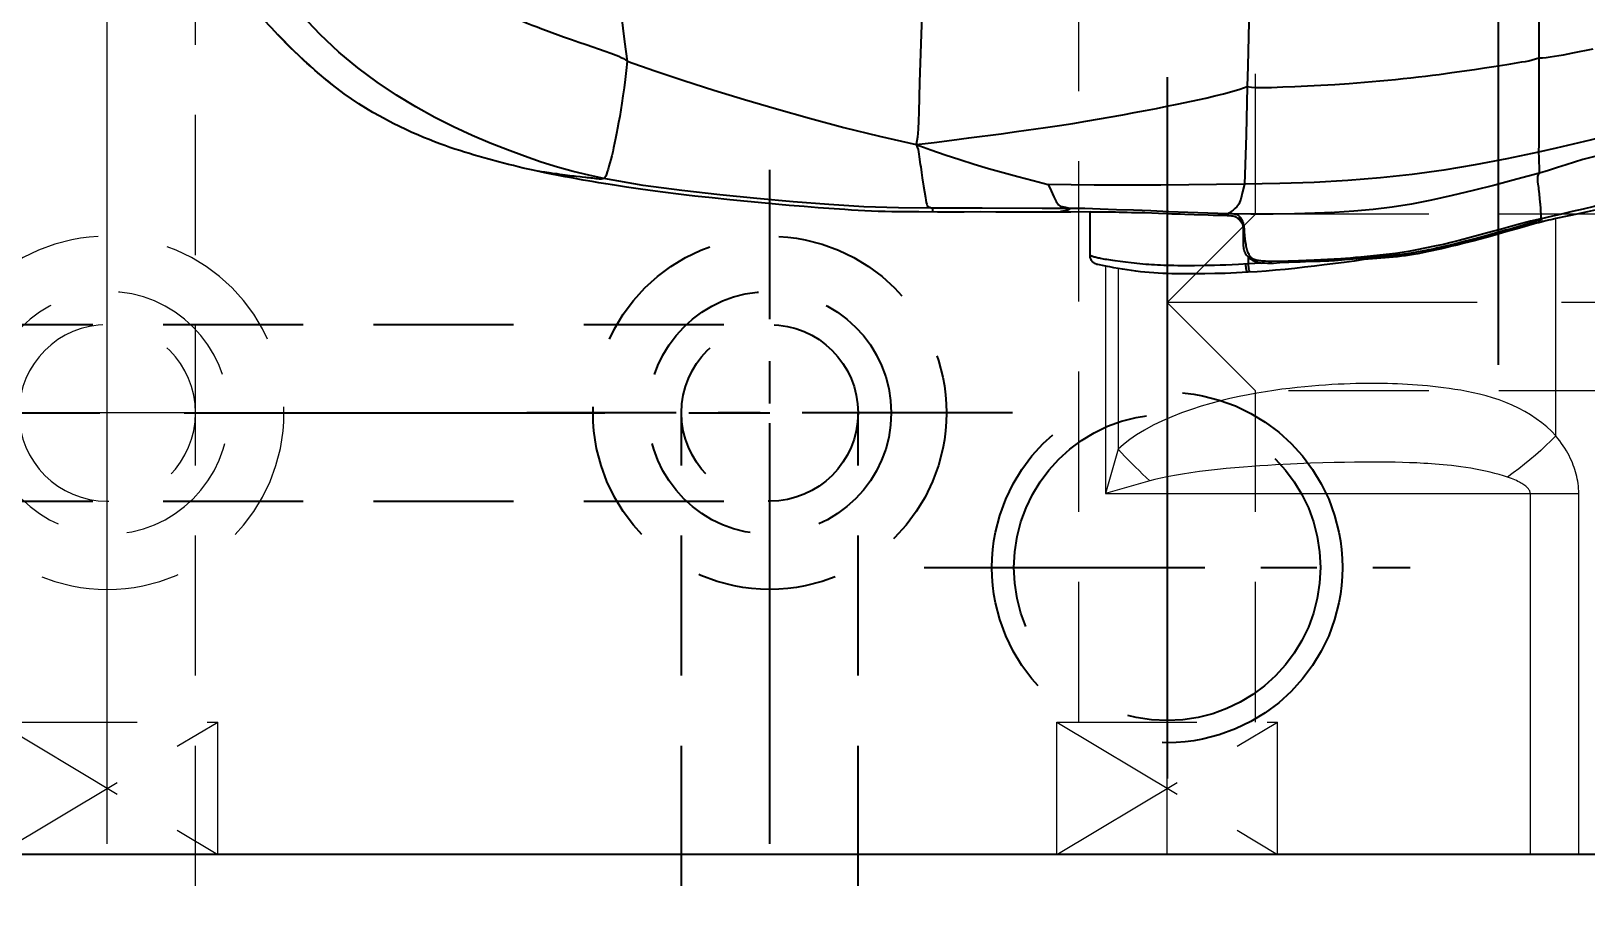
# Model space of a CAD drawing. Header units: inches. Extents: x 133169 to 134399, y -43543 to -42673.
# Drawn here: x 134123.1 to 134193.5, y -43062.8 to -43023 of the extents above; entities that cross this region are included whole.
import ezdxf

# ---------------------------------------------------------------- set-up
doc = ezdxf.new("R2010")
doc.units = ezdxf.units.IN
doc.header["$LTSCALE"] = 2
doc.header["$MEASUREMENT"] = 0
doc.header["$PDMODE"] = 3
doc.header["$PDSIZE"] = 0.3125
for name, pattern in [('ACAD_ISO08W100', [36, 24, -3, 6, -3]), ('CENTER', [50.8, 31.75, -6.35, 6.35, -6.35]), ('DASHED', [0.75, 0.5, -0.25]), ('HIDDEN', [9.525, 6.35, -3.175])]:
    doc.linetypes.add(name, pattern=pattern)
doc.layers.get('0').update_dxf_attribs({"linetype": 'CONTINUOUS'})
doc.layers.get('Defpoints').update_dxf_attribs({"linetype": 'CONTINUOUS'})
for name, color, linetype in [('CAV-COR', 1, 'CONTINUOUS'), ('CL', 1, 'ACAD_ISO08W100'), ('DEFAULT_1', 7, 'CENTER'), ('wr2', 41, 'DASHED')]:
    doc.layers.add(name, color=color, linetype=linetype)
for name, color, linetype, lineweight in [('dim', 3, 'CONTINUOUS', 15), ('WR', 122, 'HIDDEN', 18), ('枕位', 75, 'CONTINUOUS', 15)]:
    doc.layers.add(name, color=color, linetype=linetype, lineweight=lineweight)
doc.styles.get("Standard").update_dxf_attribs({"font": 'txt.shx', "width": 0.67})
doc.dimstyles.new('2.00', dxfattribs={"dimtxt": 4.5, "dimasz": 3.5, "dimexe": 0.666, "dimexo": 0.626, "dimgap": 1, "dimtad": 0, "dimzin": 0, "dimdsep": 46, "dimtxsty": 'Standard', "dimcen": 0.09, "dimclrd": 3, "dimclre": 3, "dimclrt": 7, "dimazin": 0, "dimtfac": 1, "dimtofl": 0, "dimtmove": 0, "dimatfit": 0, "dimfxl": 0, "dimtolj": 1, "dimtzin": 0, "dimarcsym": 0})

# ---------------------------------------------------------------- blocks, each defined once
blk = doc.blocks.new('*D33492')
at = {"layer": 'Defpoints', "color": 0}
for p in [(134099.511, -43042.306), (134249.511, -43046.306), (134099.511, -43139.327)]:
    blk.add_point(p, dxfattribs=at)
at = {"layer": 'dim', "color": 3, "linetype": 'ByBlock', "lineweight": -2}
for p, q in [((134099.511, -43042.932), (134099.511, -43139.993)), ((134249.511, -43046.932), (134249.511, -43139.993)), ((134103.011, -43139.327), (134167.23, -43139.327)), ((134246.011, -43139.327), (134181.793, -43139.327))]:
    blk.add_line(p, q, dxfattribs=at)
at = {"layer": 'dim', "color": 3, "linetype": 'ByBlock'}
for points in [[(134103.011, -43138.743), (134103.011, -43139.91), (134099.511, -43139.327)], [(134246.011, -43139.91), (134246.011, -43138.743), (134249.511, -43139.327)]]:
    blk.add_solid(points, dxfattribs=at)
at = {"layer": 'dim', "color": 7, "linetype": 'ByBlock', "insert": (134174.511, -43139.327), "char_height": 4.5, "attachment_point": 5}
blk.add_mtext('\\A1;150.00', dxfattribs=at)
blk = doc.blocks.new('20160224.151412')
at = {"layer": 'WR', "linetype": 'CENTER', "ltscale": 10}
for p, q in [((0, -11), (0, 11)), ((-11, 0), (11, 0))]:
    blk.add_line(p, q, dxfattribs=at)
at = {"layer": 'WR', "linetype": 'HIDDEN', "ltscale": 0.5}
for radius in [8, 5.5, 4]:
    blk.add_circle((0, 0), radius, dxfattribs=at)
blk = doc.blocks.new('20160906.181043')
at = {"layer": 'WR', "linetype": 'HIDDEN', "ltscale": 0.5}
for p, q in [((0, -59), (0, 0)), ((-48, -118), (-48, -8)), ((-8, -82), (-8, -8)), ((65, -59), (0, -59)), ((0, -82), (0, -67)), ((65, -67), (0, -67)), ((-57, -82), (-47, -82)), ((-57, -82), (-47, -88)), ((-57, -88), (-47, -82)), ((-47, -88), (-47, -82)), ((-9, -82), (1, -82)), ((-9, -82), (1, -88)), ((-9, -88), (1, -82)), ((-9, -88), (-9, -82)), ((1, -88), (1, -82)), ((-57, -88), (-47, -88)), ((-9, -88), (1, -88))]:
    blk.add_line(p, q, dxfattribs=at)
at = {"layer": 'WR', "linetype": 'CENTER', "ltscale": 0.3}
for p, q in [((-52, -118), (-52, -4)), ((71, -63), (-4, -63))]:
    blk.add_line(p, q, dxfattribs=at)
at = {"layer": 'WR', "linetype": 'CENTER', "ltscale": 0.5}
blk.add_line((-4, -88), (-4, -4), dxfattribs=at)
at = {"layer": 'WR', "linetype": 'ByBlock'}
for p, q in [((-4, -63), (0, -59)), ((0, -67), (-4, -63))]:
    blk.add_line(p, q, dxfattribs=at)
at = {"layer": 'WR', "xscale": -1}
blk.add_blockref('20160224.151412', (-52, -68), dxfattribs=at)
blk = doc.blocks.new('20160906.172418')
at = {"layer": 'wr2', "linetype": 'CENTER', "ltscale": 0.15}
for p, q in [((0, -11), (0, 11)), ((11, 0), (-11, 0))]:
    blk.add_line(p, q, dxfattribs=at)
at = {"layer": 'wr2', "linetype": 'HIDDEN', "ltscale": 0.5}
for radius in [8, 5.5, 4]:
    blk.add_circle((0, 0), radius, dxfattribs=at)
blk = doc.blocks.new('20160906.181124')
at = {"layer": 'wr2', "linetype": 'HIDDEN', "ltscale": 0.5}
for p, q in [((40, -96), (77, -96)), ((73, -150), (73, -100)), ((81, -150), (81, -100)), ((40, -104), (77, -104))]:
    blk.add_line(p, q, dxfattribs=at)
at = {"layer": 'wr2', "linetype": 'CENTER', "ltscale": 0.3}
for p in [(20, -100), (77, -150)]:
    blk.add_line(p, (77, -100), dxfattribs=at)
at = {"layer": 'wr2', "linetype": 'ByBlock'}
blk.add_blockref('20160906.172418', (77, -100), dxfattribs=at)
blk = doc.blocks.new('*D34825')
at = {"layer": 'Defpoints', "color": 0}
for p in [(134099.511, -43047.306), (134126.511, -43072.011), (134126.511, -43072.011)]:
    blk.add_point(p, dxfattribs=at)
at = {"layer": 'dim', "color": 3, "linetype": 'ByBlock', "lineweight": -2}
for p, q in [((134099.511, -43047.932), (134099.511, -43072.677)), ((134126.511, -43071.385), (134126.511, -43071.345)), ((134103.011, -43072.011), (134106.484, -43072.011)), ((134123.011, -43072.011), (134119.539, -43072.011))]:
    blk.add_line(p, q, dxfattribs=at)
at = {"layer": 'dim', "color": 3, "linetype": 'ByBlock'}
for points in [[(134103.011, -43071.428), (134103.011, -43072.595), (134099.511, -43072.011)], [(134123.011, -43072.595), (134123.011, -43071.428), (134126.511, -43072.011)]]:
    blk.add_solid(points, dxfattribs=at)
at = {"layer": 'dim', "color": 7, "linetype": 'ByBlock', "insert": (134113.011, -43072.011), "char_height": 4.5, "attachment_point": 5}
blk.add_mtext('\\A1;27.00', dxfattribs=at)
blk = doc.blocks.new('*D34826')
at = {"layer": 'Defpoints', "color": 0}
for p in [(134099.511, -43047.306), (134174.511, -43078.526), (134174.511, -43078.526)]:
    blk.add_point(p, dxfattribs=at)
at = {"layer": 'dim', "color": 3, "linetype": 'ByBlock', "lineweight": -2}
for p, q in [((134099.511, -43047.932), (134099.511, -43079.192)), ((134174.511, -43077.9), (134174.511, -43077.86)), ((134103.011, -43078.526), (134130.484, -43078.526)), ((134171.011, -43078.526), (134143.539, -43078.526))]:
    blk.add_line(p, q, dxfattribs=at)
at = {"layer": 'dim', "color": 3, "linetype": 'ByBlock'}
for points in [[(134103.011, -43077.943), (134103.011, -43079.11), (134099.511, -43078.526)], [(134171.011, -43079.11), (134171.011, -43077.943), (134174.511, -43078.526)]]:
    blk.add_solid(points, dxfattribs=at)
at = {"layer": 'dim', "color": 7, "linetype": 'ByBlock', "insert": (134137.011, -43078.526), "char_height": 4.5, "attachment_point": 5}
blk.add_mtext('\\A1;75.00', dxfattribs=at)
blk = doc.blocks.new('*D34827')
at = {"layer": 'Defpoints', "color": 0}
for p in [(134099.511, -43051.306), (134219.511, -43084.776), (134219.511, -43084.776)]:
    blk.add_point(p, dxfattribs=at)
at = {"layer": 'dim', "color": 3, "linetype": 'ByBlock', "lineweight": -2}
for p, q in [((134099.511, -43051.932), (134099.511, -43085.442)), ((134219.511, -43084.15), (134219.511, -43084.11)), ((134103.011, -43084.776), (134152.23, -43084.776)), ((134216.011, -43084.776), (134166.793, -43084.776))]:
    blk.add_line(p, q, dxfattribs=at)
at = {"layer": 'dim', "color": 3, "linetype": 'ByBlock'}
for points in [[(134103.011, -43084.192), (134103.011, -43085.359), (134099.511, -43084.776)], [(134216.011, -43085.359), (134216.011, -43084.192), (134219.511, -43084.776)]]:
    blk.add_solid(points, dxfattribs=at)
at = {"layer": 'dim', "color": 7, "linetype": 'ByBlock', "insert": (134159.511, -43084.776), "char_height": 4.5, "attachment_point": 5}
blk.add_mtext('\\A1;120.00', dxfattribs=at)

msp = doc.modelspace()

# ---------------------------------------------------------------- linework, layer by layer
at = {"color": 8, "linetype": 'CENTER', "ltscale": 0.2}
msp.add_line((134163.511, -43047.306), (134185.511, -43047.306), dxfattribs=at)
at = {"color": 8, "linetype": 'HIDDEN'}
for radius in [7.938, 6.938]:
    msp.add_circle((134174.511, -43047.306), radius, dxfattribs=at)
at = {"layer": 'CAV-COR', "linetype": 'ByBlock'}
for p, q in [((134191.358, -43015.964), (134191.34, -43024.22)), ((134147.174, -43023.269), (134147.532, -43023.398)), ((134147.532, -43023.398), (134147.872, -43023.518)), ((134147.872, -43023.518), (134148.194, -43023.63)), ((134148.194, -43023.63), (134149.06, -43023.925)), ((134149.932, -43023.497), (134150.057, -43024.38)), ((134192.885, -43024.003), (134193.797, -43023.822)), ((134187.401, -43024.898), (134188.424, -43024.753)), ((134188.424, -43024.753), (134188.882, -43024.686)), ((134163.296, -43025.335), (134163.258, -43026.688)), ((134178.135, -43025.521), (134178.084, -43027.721)), ((134179.75, -43025.547), (134180.293, -43025.525)), ((134180.293, -43025.525), (134180.868, -43025.498)), ((134180.868, -43025.498), (134181.47, -43025.466)), ((134181.47, -43025.466), (134182.1, -43025.427)), ((134182.1, -43025.427), (134182.758, -43025.383)), ((134182.758, -43025.383), (134183.441, -43025.333)), ((134191.342, -43026.41), (134191.335, -43028.118)), ((134178.084, -43027.721), (134178.071, -43028.189)), ((134178.071, -43028.189), (134178.006, -43029.949)), ((134191.335, -43028.118), (134191.331, -43028.495)), ((134191.347, -43028.947), (134191.349, -43028.994)), ((134191.349, -43028.994), (134191.355, -43029.124)), ((134148.466, -43029.831), (134148.063, -43029.761)), ((134150.663, -43030.173), (134150.021, -43030.079)), ((134163.477, -43030.039), (134163.559, -43030.553)), ((134151.326, -43030.266), (134150.663, -43030.173)), ((134151.667, -43030.312), (134151.326, -43030.266)), ((134152.374, -43030.402), (134151.667, -43030.312)), ((134154.705, -43030.655), (134153.899, -43030.574)), ((134156.298, -43030.808), (134154.705, -43030.655)), ((134157.396, -43030.909), (134156.298, -43030.808)), ((134191.386, -43030.585), (134191.369, -43030.411)), ((134191.406, -43030.781), (134191.386, -43030.585)), ((134191.412, -43030.85), (134191.406, -43030.781)), ((134158.068, -43030.966), (134157.396, -43030.909)), ((134158.707, -43031.016), (134158.068, -43030.966)), ((134159.92, -43031.102), (134158.707, -43031.016)), ((134164.115, -43031.213), (134163.268, -43031.208)), ((134166.13, -43031.034), (134163.876, -43031.035)), ((134163.876, -43031.076), (134163.876, -43031.212)), ((134164.594, -43031.213), (134164.115, -43031.213)), ((134165.313, -43031.209), (134164.594, -43031.213)), ((134166.072, -43031.208), (134165.313, -43031.209)), ((134166.749, -43031.21), (134166.072, -43031.208)), ((134168.852, -43031.046), (134166.13, -43031.034)), ((134167.467, -43031.209), (134166.749, -43031.21)), ((134168.91, -43031.213), (134167.467, -43031.209)), ((134170.096, -43031.047), (134168.852, -43031.046)), ((134169.632, -43031.211), (134168.91, -43031.213)), ((134171.021, -43031.194), (134170.149, -43031.211)), ((134171.021, -43033.183), (134171.021, -43031.194)), ((134173.092, -43031.225), (134173.297, -43031.228)), ((134173.297, -43031.228), (134173.502, -43031.235)), ((134173.502, -43031.235), (134174.113, -43031.259)), ((134174.587, -43031.203), (134173.766, -43031.159)), ((134174.564, -43031.281), (134174.722, -43031.288)), ((134175.443, -43031.236), (134174.587, -43031.203)), ((134174.722, -43031.288), (134175.102, -43031.298)), ((134177.257, -43031.286), (134175.443, -43031.236)), ((134175.726, -43031.323), (134176.37, -43031.342)), ((134177.738, -43031.458), (134177.738, -43031.458)), ((134177.739, -43031.46), (134177.739, -43031.459)), ((134182.088, -43031.227), (134181.204, -43031.268)), ((134181.307, -43031.267), (134181.266, -43031.269)), ((134181.951, -43031.237), (134181.307, -43031.267)), ((134191.5, -43031.557), (134191.434, -43031.574)), ((134191.441, -43031.28), (134191.439, -43031.213)), ((134191.899, -43031.414), (134191.445, -43031.519)), ((134193.133, -43031.296), (134192.111, -43031.508)), ((134189.108, -43032.242), (134188.785, -43032.332)), ((134189.831, -43032.038), (134189.108, -43032.242)), ((134190.466, -43031.936), (134189.841, -43032.114)), ((134191.149, -43031.654), (134190.301, -43031.903)), ((134191.127, -43031.749), (134190.466, -43031.936)), ((134191.254, -43031.624), (134191.149, -43031.654)), ((134191.312, -43031.608), (134191.254, -43031.624)), ((134191.306, -43031.612), (134191.308, -43031.611)), ((134191.369, -43031.592), (134191.312, -43031.608)), ((134191.434, -43031.574), (134191.369, -43031.592)), ((134186.219, -43032.953), (134186.135, -43032.97)), ((134186.345, -43032.927), (134186.219, -43032.953)), ((134186.472, -43032.9), (134186.345, -43032.927)), ((134186.599, -43032.872), (134186.472, -43032.9)), ((134186.769, -43032.834), (134186.599, -43032.872)), ((134186.983, -43032.785), (134186.769, -43032.834)), ((134187.327, -43032.704), (134186.983, -43032.785)), ((134187.406, -43032.763), (134187.114, -43032.831)), ((134187.629, -43032.631), (134187.327, -43032.704)), ((134187.847, -43032.578), (134187.629, -43032.631)), ((134188.022, -43032.534), (134187.847, -43032.578)), ((134188.199, -43032.489), (134188.022, -43032.534)), ((134188.378, -43032.442), (134188.199, -43032.489)), ((134188.558, -43032.394), (134188.378, -43032.442)), ((134188.785, -43032.332), (134188.558, -43032.394)), ((134171.658, -43033.649), (134171.37, -43033.592)), ((134172.623, -43033.484), (134172.379, -43033.453)), ((134172.878, -43033.514), (134172.623, -43033.484)), ((134175.749, -43033.639), (134175.352, -43033.64)), ((134176.18, -43033.635), (134175.749, -43033.639)), ((134178.173, -43033.235), (134178.173, -43033.559)), ((134178.475, -43033.541), (134178.173, -43033.559)), ((134178.405, -43033.343), (134178.324, -43033.302)), ((134178.382, -43033.382), (134178.383, -43033.382)), ((134178.385, -43033.383), (134178.386, -43033.383)), ((134178.497, -43033.376), (134178.405, -43033.343)), ((134178.435, -43033.402), (134178.449, -43033.412)), ((134178.449, -43033.412), (134178.461, -43033.422)), ((134178.79, -43033.52), (134178.475, -43033.541)), ((134178.601, -43033.402), (134178.497, -43033.376)), ((134178.644, -43033.411), (134178.601, -43033.402)), ((134178.714, -43033.422), (134178.644, -43033.411)), ((134178.694, -43033.418), (134178.68, -43033.416)), ((134178.837, -43033.435), (134178.714, -43033.422)), ((134178.809, -43033.432), (134178.784, -43033.429)), ((134178.834, -43033.434), (134178.809, -43033.432)), ((134178.856, -43033.436), (134178.834, -43033.434)), ((134178.904, -43033.439), (134178.837, -43033.435)), ((134178.875, -43033.437), (134178.856, -43033.436)), ((134178.897, -43033.439), (134178.884, -43033.438)), ((134178.904, -43033.439), (134178.897, -43033.439)), ((134179.986, -43033.434), (134179.248, -43033.445)), ((134180.015, -43033.496), (134179.605, -43033.518)), ((134180.07, -43033.474), (134179.976, -43033.476)), ((134180.297, -43033.428), (134179.986, -43033.434)), ((134180.279, -43033.484), (134180.015, -43033.496)), ((134180.608, -43033.456), (134180.07, -43033.474)), ((134180.533, -43033.473), (134180.279, -43033.484)), ((134180.777, -43033.466), (134180.533, -43033.473)), ((134180.845, -43033.45), (134180.608, -43033.456)), ((134181.123, -43033.457), (134180.777, -43033.466)), ((134181.242, -43033.44), (134180.845, -43033.45)), ((134181.444, -43033.447), (134181.123, -43033.457)), ((134182.37, -43033.323), (134181.165, -43033.391)), ((134181.419, -43033.435), (134181.242, -43033.44)), ((134181.54, -43033.431), (134181.419, -43033.435)), ((134181.643, -43033.44), (134181.444, -43033.447)), ((134181.632, -43033.427), (134181.54, -43033.431)), ((134181.725, -43033.423), (134181.632, -43033.427)), ((134181.819, -43033.418), (134181.725, -43033.423)), ((134181.914, -43033.413), (134181.819, -43033.418)), ((134182.01, -43033.407), (134181.914, -43033.413)), ((134182.107, -43033.401), (134182.01, -43033.407)), ((134182.205, -43033.394), (134182.107, -43033.401)), ((134182.337, -43033.384), (134182.205, -43033.394)), ((134182.404, -43033.393), (134182.252, -43033.405)), ((134182.47, -43033.373), (134182.337, -43033.384)), ((134182.548, -43033.381), (134182.404, -43033.393)), ((134182.674, -43033.356), (134182.47, -43033.373)), ((134182.751, -43033.364), (134182.548, -43033.381)), ((134183.676, -43033.264), (134182.674, -43033.356)), ((134183.651, -43033.282), (134182.751, -43033.364)), ((134183.805, -43033.333), (134183.422, -43033.366)), ((134183.995, -43033.296), (134183.599, -43033.348)), ((134183.847, -43033.265), (134183.651, -43033.282)), ((134183.9, -43033.245), (134183.676, -43033.264)), ((134184.377, -43033.289), (134183.805, -43033.333)), ((134184.019, -43033.251), (134183.847, -43033.265)), ((134184.089, -43033.23), (134183.9, -43033.245)), ((134184.146, -43033.277), (134183.995, -43033.296)), ((134184.385, -43033.223), (134184.019, -43033.251)), ((134184.474, -43033.2), (134184.089, -43033.23)), ((134184.336, -43033.254), (134184.146, -43033.277)), ((134184.441, -43033.241), (134184.336, -43033.254)), ((134184.568, -43033.209), (134184.385, -43033.223)), ((134184.619, -43033.218), (134184.441, -43033.241)), ((134184.631, -43033.187), (134184.474, -43033.2)), ((134184.686, -43033.199), (134184.568, -43033.209)), ((134184.858, -43033.089), (134184.576, -43033.121)), ((134184.748, -43033.201), (134184.619, -43033.218)), ((134184.749, -43033.176), (134184.631, -43033.187)), ((134184.839, -43033.185), (134184.686, -43033.199)), ((134184.884, -43033.182), (134184.748, -43033.201)), ((134184.828, -43033.168), (134184.749, -43033.176)), ((134184.908, -43033.161), (134184.828, -43033.168)), ((134184.863, -43033.183), (134184.839, -43033.185)), ((134184.987, -43033.152), (134184.908, -43033.161)), ((134185.067, -43033.143), (134184.987, -43033.152)), ((134185.148, -43033.133), (134185.067, -43033.143)), ((134185.228, -43033.123), (134185.148, -43033.133)), ((134185.309, -43033.112), (134185.228, -43033.123)), ((134185.391, -43033.1), (134185.309, -43033.112)), ((134185.472, -43033.088), (134185.391, -43033.1)), ((134185.554, -43033.075), (134185.472, -43033.088)), ((134185.636, -43033.062), (134185.554, -43033.075)), ((134185.719, -43033.048), (134185.636, -43033.062)), ((134185.801, -43033.033), (134185.719, -43033.048)), ((134185.884, -43033.018), (134185.801, -43033.033)), ((134185.967, -43033.003), (134185.884, -43033.018)), ((134186.051, -43032.987), (134185.967, -43033.003)), ((134186.135, -43032.97), (134186.051, -43032.987)), ((134172.291, -43033.771), (134172.102, -43033.736)), ((134176.668, -43034.001), (134176.213, -43034.007)), ((134241.511, -43060.306), (134107.511, -43060.306))]:
    msp.add_line(p, q, dxfattribs=at)
for points in [[(134149.328, -43016.8), (134149.38, -43017.759), (134149.445, -43018.731), (134149.518, -43019.715), (134149.603, -43020.693), (134149.711, -43021.643), (134149.932, -43023.497)], [(134140.824, -43020.41), (134141.154, -43020.596), (134141.484, -43020.776), (134141.811, -43020.95), (134142.136, -43021.121), (134142.461, -43021.286), (134142.78, -43021.443), (134143.093, -43021.593), (134143.401, -43021.737), (134143.7, -43021.873), (134143.989, -43022.003), (134144.269, -43022.126), (134144.54, -43022.242), (134144.8, -43022.353), (134145.05, -43022.457), (134145.292, -43022.557), (134145.526, -43022.652), (134145.752, -43022.741), (134145.972, -43022.826), (134146.187, -43022.907), (134146.395, -43022.984), (134147.174, -43023.269)], [(134134.085, -43023.019), (134133.959, -43022.882), (134133.835, -43022.744), (134133.711, -43022.606), (134133.589, -43022.467), (134133.467, -43022.328), (134133.347, -43022.187), (134133.228, -43022.045), (134133.11, -43021.902), (134132.993, -43021.758), (134132.876, -43021.613), (134132.76, -43021.467)], [(134148.999, -43029.694), (134148.317, -43029.547), (134147.615, -43029.376), (134146.895, -43029.178), (134146.162, -43028.949), (134145.413, -43028.687), (134144.643, -43028.397), (134143.848, -43028.084), (134143.033, -43027.739), (134142.197, -43027.355), (134141.344, -43026.928), (134140.478, -43026.449), (134139.605, -43025.918), (134138.731, -43025.331), (134137.865, -43024.679), (134137.003, -43023.963), (134136.155, -43023.176), (134135.338, -43022.307), (134134.544, -43021.368)], [(134163.437, -43021.522), (134163.404, -43022.293), (134163.296, -43025.335)], [(134136.404, -43025.202), (134136.121, -43024.968), (134135.931, -43024.804), (134135.742, -43024.638), (134135.554, -43024.47), (134135.368, -43024.3), (134135.183, -43024.126), (134134.999, -43023.95), (134134.815, -43023.772), (134134.632, -43023.589), (134134.449, -43023.403), (134134.267, -43023.213), (134134.085, -43023.019)], [(134178.213, -43022.594), (134178.161, -43024.611), (134178.135, -43025.521)], [(134134.474, -43023.419), (134134.278, -43023.214), (134134.234, -43023.168)], [(134136.156, -43024.995), (134135.909, -43024.782), (134135.663, -43024.564), (134135.422, -43024.343), (134135.184, -43024.12), (134134.949, -43023.894), (134134.719, -43023.667), (134134.474, -43023.419)], [(134150.057, -43024.38), (134150.012, -43024.806), (134149.965, -43025.208), (134149.915, -43025.586), (134149.865, -43025.941), (134149.815, -43026.274), (134149.765, -43026.589), (134149.717, -43026.882), (134149.669, -43027.156), (134149.623, -43027.415), (134149.577, -43027.658), (134149.531, -43027.885), (134149.486, -43028.098), (134149.442, -43028.298), (134149.399, -43028.485), (134149.355, -43028.661), (134149.313, -43028.827), (134149.272, -43028.982), (134149.232, -43029.127), (134149.192, -43029.263), (134149.152, -43029.388), (134149.116, -43029.497), (134149.084, -43029.585), (134149.049, -43029.65), (134148.999, -43029.694)], [(134149.06, -43023.925), (134149.318, -43024.015), (134149.443, -43024.06), (134149.564, -43024.107), (134149.678, -43024.156), (134149.786, -43024.207), (134149.885, -43024.261), (134149.976, -43024.319), (134150.057, -43024.38)], [(134150.057, -43024.38), (134151.313, -43024.819), (134152.622, -43025.251), (134153.978, -43025.688), (134155.372, -43026.11), (134156.812, -43026.532), (134158.31, -43026.959), (134159.867, -43027.381), (134161.476, -43027.781), (134163.136, -43028.157)], [(134189.89, -43024.522), (134190.071, -43024.493), (134190.245, -43024.465), (134190.577, -43024.415)], [(134190.577, -43024.415), (134190.736, -43024.388), (134190.891, -43024.356), (134191.043, -43024.318), (134191.193, -43024.273), (134191.34, -43024.22)], [(134191.34, -43024.22), (134191.502, -43024.22), (134191.676, -43024.209), (134191.86, -43024.187), (134192.053, -43024.158), (134192.253, -43024.123), (134192.46, -43024.084), (134192.885, -43024.003)], [(134191.34, -43024.22), (134191.343, -43024.84), (134191.342, -43026.41)], [(134136.707, -43025.446), (134136.51, -43025.289), (134136.314, -43025.13)], [(134136.907, -43025.601), (134136.655, -43025.404), (134136.404, -43025.202)], [(134183.441, -43025.333), (134183.792, -43025.305), (134184.144, -43025.274), (134184.498, -43025.241), (134184.853, -43025.206), (134185.203, -43025.17), (134185.547, -43025.132), (134185.885, -43025.094), (134186.211, -43025.054), (134186.525, -43025.015), (134186.828, -43024.976), (134187.401, -43024.898)], [(134188.882, -43024.686), (134189.098, -43024.653), (134189.308, -43024.619), (134189.89, -43024.522)], [(134144.23, -43028.936), (134143.786, -43028.816), (134143.565, -43028.755), (134143.346, -43028.692), (134143.128, -43028.629), (134142.91, -43028.565), (134142.692, -43028.499), (134142.472, -43028.429), (134142.251, -43028.357), (134142.026, -43028.281), (134141.797, -43028.201), (134141.565, -43028.117), (134141.326, -43028.027), (134141.081, -43027.931), (134140.829, -43027.829), (134140.57, -43027.719), (134140.303, -43027.601), (134140.028, -43027.476), (134139.745, -43027.341), (134139.455, -43027.196), (134139.157, -43027.041), (134138.853, -43026.875), (134138.542, -43026.698), (134138.225, -43026.508), (134137.903, -43026.304), (134137.577, -43026.084), (134137.244, -43025.85), (134136.907, -43025.601)], [(134176.264, -43026.046), (134176.673, -43025.954), (134177.067, -43025.858), (134177.445, -43025.756), (134177.802, -43025.645), (134178.135, -43025.521)], [(134178.135, -43025.521), (134178.331, -43025.548), (134178.54, -43025.564), (134178.761, -43025.571), (134178.994, -43025.57), (134179.238, -43025.564), (134179.75, -43025.547)], [(134172.499, -43026.802), (134173.022, -43026.708), (134173.529, -43026.614), (134174.02, -43026.519), (134174.496, -43026.423), (134174.957, -43026.327), (134176.264, -43026.046)], [(134163.258, -43026.688), (134163.245, -43027.086), (134163.229, -43027.464), (134163.198, -43027.822), (134163.136, -43028.157)], [(134169.001, -43027.382), (134169.631, -43027.289), (134170.242, -43027.194), (134170.833, -43027.097), (134172.499, -43026.802)], [(134163.136, -43028.157), (134163.962, -43028.057), (134164.756, -43027.954), (134165.526, -43027.851), (134166.987, -43027.662)], [(134166.987, -43027.662), (134167.681, -43027.568), (134169.001, -43027.382)], [(134195.149, -43027.572), (134193.662, -43027.95), (134192.899, -43028.136), (134192.122, -43028.317), (134191.331, -43028.495)], [(134163.136, -43028.157), (134163.801, -43028.395), (134164.463, -43028.617), (134165.122, -43028.832), (134165.773, -43029.038), (134166.421, -43029.232), (134167.08, -43029.421), (134167.752, -43029.608), (134168.435, -43029.789), (134169.127, -43029.962)], [(134163.136, -43028.157), (134163.191, -43028.265), (134163.227, -43028.374), (134163.251, -43028.485), (134163.266, -43028.595), (134163.281, -43028.707), (134163.33, -43029.051)], [(134191.331, -43028.495), (134189.896, -43028.804), (134188.465, -43029.077), (134187.034, -43029.318), (134185.609, -43029.516), (134184.169, -43029.668), (134182.693, -43029.787), (134181.17, -43029.872), (134179.606, -43029.921), (134178.006, -43029.949)], [(134191.331, -43028.495), (134191.333, -43028.559), (134191.336, -43028.681)], [(134191.336, -43028.681), (134191.339, -43028.739), (134191.341, -43028.795), (134191.344, -43028.848), (134191.347, -43028.947)], [(134194.415, -43028.562), (134193.698, -43028.735), (134193.329, -43028.832), (134192.957, -43028.945), (134192.579, -43029.068), (134192.188, -43029.198), (134191.784, -43029.327), (134191.365, -43029.446)], [(134146.329, -43029.43), (134145.799, -43029.317), (134145.574, -43029.268), (134145.35, -43029.216), (134145.126, -43029.163), (134144.901, -43029.109), (134144.677, -43029.052), (134144.453, -43028.995), (134144.23, -43028.936)], [(134146.612, -43029.456), (134146.332, -43029.41), (134146.181, -43029.391), (134146.022, -43029.365)], [(134148.063, -43029.761), (134147.55, -43029.668), (134147.246, -43029.612), (134146.941, -43029.553), (134146.636, -43029.492), (134146.329, -43029.43)], [(134163.33, -43029.051), (134163.347, -43029.17), (134163.379, -43029.415)], [(134163.379, -43029.415), (134163.396, -43029.539), (134163.415, -43029.663), (134163.477, -43030.039)], [(134191.355, -43029.124), (134191.362, -43029.292), (134191.363, -43029.318), (134191.363, -43029.34), (134191.363, -43029.359), (134191.363, -43029.377)], [(134191.363, -43029.377), (134191.364, -43029.408), (134191.364, -43029.418), (134191.362, -43029.423), (134191.362, -43029.431), (134191.365, -43029.446)], [(134199.792, -43029.377), (134199.119, -43029.515), (134198.455, -43029.664), (134197.802, -43029.821), (134197.176, -43029.984), (134196.573, -43030.149), (134195.99, -43030.314), (134195.424, -43030.477), (134194.879, -43030.639), (134194.353, -43030.8), (134193.845, -43030.952), (134193.345, -43031.08), (134192.85, -43031.189), (134192.366, -43031.299), (134191.899, -43031.414)], [(134147.007, -43029.503), (134146.879, -43029.487), (134146.747, -43029.473), (134146.612, -43029.456)], [(134147.929, -43029.619), (134147.746, -43029.603), (134147.652, -43029.592), (134147.556, -43029.579), (134147.458, -43029.564), (134147.354, -43029.55), (134147.245, -43029.535), (134147.007, -43029.503)], [(134148.184, -43029.649), (134148.016, -43029.629), (134147.929, -43029.619)], [(134148.503, -43029.679), (134148.426, -43029.67), (134148.346, -43029.663), (134148.265, -43029.657), (134148.184, -43029.649)], [(134150.021, -43030.079), (134149.392, -43029.983), (134149.082, -43029.934), (134148.773, -43029.883), (134148.466, -43029.831)], [(134148.999, -43029.694), (134148.949, -43029.711), (134148.884, -43029.717), (134148.809, -43029.716), (134148.731, -43029.71), (134148.655, -43029.7), (134148.503, -43029.679)], [(134152.531, -43030.235), (134150.778, -43030.002), (134148.999, -43029.694)], [(134178.006, -43029.949), (134174.217, -43029.994), (134173.223, -43029.997), (134172.216, -43029.991), (134171.198, -43029.994), (134170.168, -43029.983), (134169.127, -43029.962)], [(134169.127, -43029.962), (134169.252, -43030.25), (134169.374, -43030.515), (134169.48, -43030.734), (134169.587, -43030.878), (134169.67, -43030.946), (134169.753, -43030.966), (134169.835, -43030.976), (134169.908, -43030.991), (134169.973, -43031.003), (134170.028, -43031.018), (134170.07, -43031.032), (134170.096, -43031.047)], [(134178.006, -43029.949), (134177.925, -43030.3), (134177.84, -43030.626), (134177.751, -43030.86), (134177.66, -43030.972), (134177.575, -43031.048), (134177.493, -43031.119), (134177.412, -43031.184), (134177.333, -43031.241), (134177.257, -43031.286)], [(134191.365, -43029.446), (134190.347, -43029.721), (134189.351, -43029.996), (134188.37, -43030.239), (134187.414, -43030.462), (134186.484, -43030.669), (134185.572, -43030.847), (134184.692, -43030.988), (134183.836, -43031.099), (134182.968, -43031.177), (134182.088, -43031.227)], [(134191.307, -43029.927), (134191.299, -43029.867), (134191.293, -43029.807), (134191.29, -43029.749), (134191.291, -43029.694), (134191.295, -43029.644), (134191.303, -43029.6), (134191.313, -43029.559), (134191.325, -43029.522), (134191.337, -43029.489), (134191.351, -43029.464), (134191.365, -43029.446)], [(134191.369, -43030.411), (134191.365, -43030.364), (134191.359, -43030.315), (134191.354, -43030.264), (134191.348, -43030.211), (134191.341, -43030.157), (134191.334, -43030.101), (134191.326, -43030.044), (134191.307, -43029.927)], [(134153.899, -43030.574), (134153.118, -43030.49), (134152.74, -43030.446), (134152.374, -43030.402)], [(134163.876, -43031.035), (134162.34, -43031.022), (134160.775, -43030.978), (134159.184, -43030.873), (134157.569, -43030.749), (134155.928, -43030.592), (134154.249, -43030.429), (134152.531, -43030.235)], [(134163.559, -43030.553), (134163.58, -43030.672), (134163.6, -43030.776), (134163.62, -43030.861), (134163.638, -43030.92), (134163.658, -43030.955), (134163.682, -43030.973), (134163.71, -43030.981), (134163.737, -43030.988), (134163.764, -43030.997), (134163.79, -43031.007), (134163.819, -43031.017), (134163.851, -43031.026), (134163.876, -43031.035)], [(134191.439, -43031.213), (134191.438, -43031.19), (134191.437, -43031.166), (134191.435, -43031.139), (134191.433, -43031.111), (134191.431, -43031.081), (134191.429, -43031.049), (134191.412, -43030.85)], [(134163.268, -43031.208), (134162.349, -43031.199), (134162.042, -43031.194), (134161.736, -43031.187), (134161.429, -43031.179), (134161.125, -43031.169), (134160.822, -43031.155), (134160.52, -43031.139), (134160.219, -43031.121), (134159.92, -43031.102)], [(134163.876, -43031.035), (134163.878, -43031.05), (134163.876, -43031.063), (134163.876, -43031.076)], [(134169.801, -43031.172), (134169.758, -43031.182), (134169.715, -43031.191), (134169.672, -43031.201), (134169.632, -43031.211)], [(134170.149, -43031.211), (134170.095, -43031.212), (134169.94, -43031.213), (134169.786, -43031.213), (134169.632, -43031.211)], [(134170.007, -43031.121), (134169.929, -43031.142), (134169.887, -43031.153), (134169.801, -43031.172)], [(134170.096, -43031.047), (134170.106, -43031.06), (134170.103, -43031.073), (134170.089, -43031.086), (134170.068, -43031.097), (134170.04, -43031.109), (134170.007, -43031.121)], [(134173.766, -43031.159), (134172.978, -43031.128), (134172.218, -43031.106), (134171.483, -43031.08), (134170.777, -43031.043), (134170.096, -43031.047)], [(134171.021, -43031.194), (134171.068, -43031.197), (134171.122, -43031.199), (134171.158, -43031.199)], [(134171.158, -43031.199), (134171.185, -43031.2), (134171.254, -43031.2)], [(134171.254, -43031.2), (134171.418, -43031.199), (134171.515, -43031.2)], [(134171.515, -43031.2), (134171.74, -43031.204), (134171.87, -43031.205)], [(134171.87, -43031.205), (134172.165, -43031.206), (134172.332, -43031.209), (134172.695, -43031.221)], [(134172.695, -43031.221), (134172.89, -43031.224), (134173.092, -43031.225)], [(134174.113, -43031.259), (134174.507, -43031.279), (134174.564, -43031.281)], [(134175.102, -43031.298), (134175.307, -43031.306), (134175.726, -43031.323)], [(134176.37, -43031.342), (134176.587, -43031.348), (134176.805, -43031.35), (134177.024, -43031.35)], [(134177.257, -43031.286), (134177.202, -43031.303), (134177.177, -43031.315), (134177.165, -43031.325), (134177.137, -43031.334), (134177.087, -43031.343), (134177.024, -43031.35)], [(134177.024, -43031.35), (134177.097, -43031.352), (134177.166, -43031.357), (134177.233, -43031.364), (134177.297, -43031.369)], [(134181.204, -43031.268), (134180.28, -43031.291), (134179.306, -43031.301), (134178.297, -43031.3), (134177.257, -43031.286)], [(134177.803, -43031.421), (134177.744, -43031.371), (134177.679, -43031.338), (134177.611, -43031.317), (134177.542, -43031.305), (134177.472, -43031.298), (134177.4, -43031.293), (134177.328, -43031.289), (134177.257, -43031.286)], [(134177.297, -43031.369), (134177.423, -43031.376), (134177.484, -43031.382), (134177.542, -43031.394), (134177.597, -43031.415), (134177.648, -43031.445), (134177.698, -43031.483), (134177.747, -43031.527), (134177.799, -43031.578), (134177.849, -43031.633), (134177.893, -43031.694), (134177.924, -43031.764), (134177.941, -43031.842), (134177.946, -43031.923), (134177.947, -43032.005)], [(134177.808, -43031.537), (134177.742, -43031.462), (134177.74, -43031.461)], [(134177.964, -43031.717), (134177.934, -43031.64), (134177.897, -43031.563), (134177.854, -43031.487), (134177.803, -43031.421)], [(134191.445, -43031.519), (134190.962, -43031.626), (134190.507, -43031.739), (134190.07, -43031.859), (134189.648, -43031.981), (134189.242, -43032.097)], [(134192.111, -43031.508), (134191.999, -43031.532), (134191.887, -43031.558), (134191.775, -43031.583), (134191.665, -43031.61), (134191.556, -43031.636), (134191.447, -43031.664), (134191.34, -43031.692), (134191.233, -43031.72), (134191.127, -43031.749)], [(134191.342, -43031.6), (134191.349, -43031.597), (134191.356, -43031.593), (134191.363, -43031.59), (134191.37, -43031.587), (134191.376, -43031.583), (134191.382, -43031.58), (134191.388, -43031.576), (134191.395, -43031.571), (134191.404, -43031.565), (134191.414, -43031.557), (134191.423, -43031.548), (134191.431, -43031.539), (134191.438, -43031.529), (134191.444, -43031.521)], [(134191.443, -43031.329), (134191.441, -43031.304), (134191.441, -43031.28)], [(134191.449, -43031.482), (134191.449, -43031.461), (134191.448, -43031.437), (134191.447, -43031.411), (134191.443, -43031.329)], [(134191.445, -43031.519), (134191.447, -43031.511), (134191.448, -43031.498), (134191.449, -43031.482)], [(134193.946, -43031.114), (134193.539, -43031.208), (134193.336, -43031.253), (134193.133, -43031.296)], [(134177.947, -43032.005), (134177.95, -43032.319), (134177.952, -43032.537)], [(134178.007, -43031.978), (134178, -43031.887), (134177.986, -43031.799), (134177.964, -43031.717)], [(134178.061, -43032.556), (134178.04, -43032.41), (134178.029, -43032.332), (134178.02, -43032.249), (134178.014, -43032.161), (134178.007, -43031.978)], [(134189.242, -43032.097), (134187.728, -43032.506), (134187.374, -43032.595), (134187.031, -43032.673), (134186.698, -43032.744)], [(134189.841, -43032.114), (134189.25, -43032.281), (134188.966, -43032.36), (134188.69, -43032.435), (134188.42, -43032.508), (134188.157, -43032.576), (134187.9, -43032.642), (134187.65, -43032.704), (134187.406, -43032.763)], [(134190.301, -43031.903), (134189.882, -43032.024), (134189.831, -43032.038)], [(134191.127, -43031.749), (134191.13, -43031.746), (134191.132, -43031.743), (134191.135, -43031.739), (134191.137, -43031.735), (134191.141, -43031.728)], [(134191.141, -43031.728), (134191.143, -43031.724), (134191.146, -43031.721), (134191.148, -43031.718), (134191.15, -43031.715), (134191.152, -43031.712), (134191.155, -43031.709), (134191.158, -43031.707), (134191.16, -43031.704), (134191.163, -43031.702), (134191.165, -43031.7), (134191.167, -43031.697), (134191.169, -43031.695), (134191.17, -43031.693), (134191.171, -43031.691), (134191.172, -43031.688), (134191.172, -43031.686), (134191.173, -43031.684), (134191.174, -43031.682), (134191.175, -43031.68), (134191.176, -43031.678), (134191.178, -43031.676), (134191.18, -43031.674), (134191.182, -43031.672), (134191.184, -43031.671), (134191.187, -43031.669), (134191.192, -43031.666)], [(134191.192, -43031.666), (134191.194, -43031.664), (134191.196, -43031.663), (134191.198, -43031.661), (134191.199, -43031.66), (134191.2, -43031.658), (134191.201, -43031.657), (134191.201, -43031.655), (134191.2, -43031.654), (134191.2, -43031.652), (134191.199, -43031.651), (134191.198, -43031.649), (134191.198, -43031.648), (134191.198, -43031.646), (134191.199, -43031.645), (134191.2, -43031.643), (134191.202, -43031.642), (134191.204, -43031.64), (134191.207, -43031.639), (134191.21, -43031.637), (134191.215, -43031.635), (134191.22, -43031.634), (134191.223, -43031.633)], [(134191.308, -43031.611), (134191.311, -43031.611), (134191.319, -43031.608), (134191.327, -43031.605), (134191.334, -43031.603), (134191.342, -43031.6)], [(134177.952, -43032.537), (134177.953, -43032.605), (134177.955, -43032.671), (134177.959, -43032.735), (134177.964, -43032.797), (134177.973, -43032.856), (134177.985, -43032.913), (134178.001, -43032.968), (134178.021, -43033.019), (134178.045, -43033.067), (134178.073, -43033.113), (134178.104, -43033.156), (134178.137, -43033.197), (134178.173, -43033.235)], [(134178.242, -43033.186), (134178.218, -43033.138), (134178.195, -43033.089), (134178.174, -43033.039), (134178.154, -43032.988), (134178.136, -43032.935), (134178.12, -43032.878), (134178.106, -43032.818), (134178.093, -43032.756), (134178.082, -43032.69), (134178.071, -43032.624), (134178.061, -43032.556)], [(134187.114, -43032.831), (134186.936, -43032.873), (134186.71, -43032.924), (134186.489, -43032.972), (134186.275, -43033.017), (134186.068, -43033.058), (134185.867, -43033.096), (134185.672, -43033.131), (134185.484, -43033.161), (134185.301, -43033.189), (134185.119, -43033.214), (134184.935, -43033.236), (134184.751, -43033.256), (134184.566, -43033.273), (134184.377, -43033.289)], [(134186.698, -43032.744), (134185.745, -43032.94), (134185.442, -43032.999), (134185.146, -43033.048), (134184.858, -43033.089)], [(134172.379, -43033.453), (134172.155, -43033.423), (134172.051, -43033.409), (134171.953, -43033.395), (134171.862, -43033.381), (134171.778, -43033.367), (134171.699, -43033.354), (134171.626, -43033.341), (134171.559, -43033.329), (134171.496, -43033.316), (134171.439, -43033.304), (134171.385, -43033.292), (134171.335, -43033.28), (134171.289, -43033.269), (134171.246, -43033.258), (134171.207, -43033.247), (134171.17, -43033.236), (134171.136, -43033.225), (134171.104, -43033.214), (134171.074, -43033.204), (134171.047, -43033.193), (134171.021, -43033.183)], [(134171.28, -43033.565), (134171.259, -43033.555), (134171.225, -43033.536), (134171.192, -43033.514), (134171.162, -43033.49), (134171.134, -43033.463), (134171.108, -43033.432), (134171.085, -43033.4), (134171.066, -43033.366), (134171.05, -43033.331), (134171.037, -43033.294), (134171.028, -43033.258), (134171.023, -43033.22), (134171.021, -43033.183)], [(134171.37, -43033.592), (134171.331, -43033.583), (134171.294, -43033.57), (134171.28, -43033.565)], [(134172.102, -43033.736), (134171.91, -43033.699), (134171.813, -43033.68), (134171.658, -43033.649)], [(134175.352, -43033.64), (134174.988, -43033.639), (134174.819, -43033.637), (134174.656, -43033.635), (134174.503, -43033.631), (134174.356, -43033.627), (134174.214, -43033.621), (134174.076, -43033.615), (134173.941, -43033.607), (134173.807, -43033.599), (134173.673, -43033.589), (134173.54, -43033.579), (134173.407, -43033.568), (134173.274, -43033.556), (134173.141, -43033.543), (134173.009, -43033.529), (134172.878, -43033.514)], [(134178.173, -43033.559), (134177.747, -43033.582), (134177.453, -43033.597), (134177.173, -43033.609), (134176.906, -43033.618), (134176.653, -43033.626), (134176.41, -43033.631), (134176.18, -43033.635)], [(134178.054, -43033.566), (134178.059, -43033.636), (134178.067, -43033.704), (134178.078, -43033.767)], [(134178.173, -43033.235), (134178.205, -43033.265), (134178.239, -43033.295), (134178.275, -43033.322), (134178.312, -43033.349), (134178.35, -43033.374), (134178.356, -43033.378)], [(134182.526, -43033.49), (134181.627, -43033.604), (134181.176, -43033.66), (134180.73, -43033.713), (134180.286, -43033.763), (134179.847, -43033.808), (134179.415, -43033.849), (134178.993, -43033.884), (134178.579, -43033.913), (134178.173, -43033.939)], [(134178.173, -43033.559), (134178.179, -43033.629), (134178.187, -43033.697), (134178.197, -43033.76)], [(134178.324, -43033.302), (134178.295, -43033.27), (134178.268, -43033.231), (134178.242, -43033.186)], [(134178.324, -43033.302), (134178.326, -43033.329), (134178.334, -43033.349), (134178.347, -43033.364), (134178.358, -43033.371)], [(134178.356, -43033.378), (134178.389, -43033.398), (134178.43, -43033.419), (134178.471, -43033.439), (134178.513, -43033.455)], [(134178.369, -43033.376), (134178.382, -43033.381), (134178.402, -43033.387), (134178.42, -43033.394), (134178.435, -43033.402)], [(134178.379, -43033.38), (134178.377, -43033.38), (134178.375, -43033.379), (134178.373, -43033.378)], [(134178.387, -43033.383), (134178.387, -43033.383), (134178.386, -43033.383), (134178.384, -43033.382), (134178.382, -43033.381)], [(134178.513, -43033.455), (134178.555, -43033.469), (134178.599, -43033.481), (134178.644, -43033.492), (134178.691, -43033.503), (134178.739, -43033.511), (134178.789, -43033.519)], [(134178.659, -43033.413), (134178.65, -43033.412), (134178.644, -43033.411)], [(134178.758, -43033.427), (134178.745, -43033.425), (134178.733, -43033.424), (134178.72, -43033.422), (134178.707, -43033.42), (134178.694, -43033.418)], [(134179.073, -43033.537), (134179.057, -43033.536), (134178.923, -43033.53), (134178.791, -43033.519)], [(134179.248, -43033.445), (134179.106, -43033.445), (134178.968, -43033.442), (134178.904, -43033.439)], [(134179.605, -43033.518), (134179.329, -43033.535), (134179.192, -43033.538), (134179.073, -43033.537)], [(134179.976, -43033.476), (134179.921, -43033.477), (134179.919, -43033.478)], [(134181.165, -43033.391), (134180.98, -43033.402), (134180.8, -43033.411), (134180.626, -43033.418), (134180.458, -43033.424), (134180.297, -43033.428)], [(134182.252, -43033.405), (134182.091, -43033.416), (134182.006, -43033.421), (134181.92, -43033.426), (134181.83, -43033.431), (134181.738, -43033.436), (134181.643, -43033.44)], [(134184.576, -43033.121), (134183.278, -43033.252), (134183.04, -43033.274), (134182.81, -43033.293), (134182.587, -43033.309), (134182.37, -43033.323)], [(134183.422, -43033.366), (134182.974, -43033.429), (134182.526, -43033.49)], [(134184.883, -43033.182), (134184.879, -43033.182), (134184.873, -43033.182), (134184.863, -43033.183)], [(134174.519, -43033.998), (134174.314, -43033.989), (134174.109, -43033.979), (134173.905, -43033.966), (134173.702, -43033.95), (134173.5, -43033.932), (134173.297, -43033.912), (134173.095, -43033.889), (134172.894, -43033.863), (134172.692, -43033.835), (134172.491, -43033.804), (134172.291, -43033.771)], [(134176.213, -43034.007), (134175.56, -43034.011), (134175.348, -43034.011), (134175.139, -43034.011), (134174.931, -43034.008), (134174.725, -43034.004), (134174.519, -43033.998)], [(134178.173, -43033.939), (134177.905, -43033.954), (134177.644, -43033.968), (134177.39, -43033.979), (134177.143, -43033.988), (134176.903, -43033.996), (134176.668, -43034.001)], [(134178.078, -43033.767), (134178.091, -43033.825), (134178.105, -43033.874), (134178.121, -43033.914), (134178.137, -43033.941)], [(134178.197, -43033.76), (134178.209, -43033.818), (134178.223, -43033.867), (134178.239, -43033.907), (134178.249, -43033.926)]]:
    msp.add_lwpolyline(points, dxfattribs=at)
at = {"layer": 'CL', "color": 7, "linetype": 'CENTER', "ltscale": 0.5}
msp.add_line((134174.511, -42720.306), (134174.511, -43120.306), dxfattribs=at)
at = {"layer": 'DEFAULT_1', "color": 2, "linetype": 'CENTER', "ltscale": 0.5}
msp.add_line((134189.511, -43038.127), (134189.511, -42942.484), dxfattribs=at)
at = {"layer": '枕位', "linetype": 'ByBlock'}
for p, q in [((134192.111, -43041.347), (134192.111, -43031.508)), ((134171.716, -43033.66), (134171.716, -43043.96)), ((134172.291, -43033.771), (134172.291, -43041.95)), ((134172.291, -43041.95), (134171.716, -43043.96)), ((134181.001, -43042.587), (134180.403, -43042.611)), ((134181.555, -43042.569), (134181.001, -43042.587)), ((134182.071, -43042.556), (134181.555, -43042.569)), ((134182.548, -43042.546), (134182.071, -43042.556)), ((134182.991, -43042.54), (134182.548, -43042.546)), ((134183.403, -43042.536), (134182.991, -43042.54)), ((134183.789, -43042.535), (134183.403, -43042.536)), ((134184.152, -43042.536), (134183.789, -43042.535)), ((134184.5, -43042.54), (134184.152, -43042.536)), ((134184.835, -43042.545), (134184.5, -43042.54)), ((134185.162, -43042.552), (134184.835, -43042.545)), ((134173.727, -43043.386), (134171.716, -43043.96)), ((134171.716, -43043.96), (134193.149, -43043.96)), ((134190.957, -43060.306), (134190.957, -43043.96)), ((134193.149, -43060.306), (134193.149, -43043.96))]:
    msp.add_line(p, q, dxfattribs=at)
for points in [[(134192.111, -43041.347), (134191.913, -43041.14), (134191.699, -43040.941), (134191.471, -43040.752), (134191.227, -43040.571), (134190.968, -43040.398), (134190.7, -43040.237), (134190.421, -43040.089), (134190.133, -43039.952), (134189.841, -43039.828), (134189.545, -43039.717), (134189.246, -43039.619), (134188.95, -43039.532), (134188.659, -43039.456), (134188.37, -43039.392), (134188.087, -43039.334), (134187.812, -43039.284), (134187.543, -43039.241), (134187.282, -43039.203), (134187.029, -43039.168), (134186.783, -43039.139), (134186.543, -43039.112), (134186.307, -43039.088), (134186.076, -43039.067), (134185.847, -43039.049), (134185.62, -43039.032), (134185.396, -43039.018), (134185.171, -43039.006), (134184.946, -43038.996), (134184.721, -43038.988), (134184.493, -43038.981), (134184.263, -43038.976), (134184.03, -43038.973), (134183.792, -43038.972), (134183.55, -43038.973), (134183.304, -43038.976), (134183.05, -43038.981), (134182.79, -43038.988), (134182.524, -43038.998), (134182.249, -43039.01), (134181.966, -43039.025), (134181.674, -43039.044), (134181.371, -43039.065), (134181.059, -43039.091), (134180.737, -43039.12), (134180.404, -43039.155), (134180.06, -43039.194), (134179.706, -43039.238), (134179.34, -43039.29), (134178.962, -43039.348), (134178.573, -43039.412), (134178.174, -43039.486), (134177.765, -43039.569), (134177.346, -43039.661), (134176.92, -43039.765), (134176.488, -43039.88), (134176.049, -43040.007), (134175.609, -43040.149), (134175.165, -43040.307), (134174.721, -43040.481), (134174.294, -43040.667), (134173.882, -43040.869), (134173.487, -43041.085), (134173.128, -43041.301), (134172.814, -43041.516), (134172.535, -43041.732), (134172.291, -43041.95)], [(134192.111, -43041.347), (134191.892, -43041.567), (134191.664, -43041.785), (134191.429, -43042.002), (134191.187, -43042.216), (134190.94, -43042.427), (134190.689, -43042.632), (134190.434, -43042.833), (134190.177, -43043.027), (134189.92, -43043.214)], [(134193.149, -43043.96), (134193.147, -43043.845), (134193.141, -43043.731), (134193.132, -43043.619), (134193.119, -43043.51), (134193.103, -43043.402), (134193.084, -43043.295), (134193.062, -43043.19), (134193.036, -43043.085), (134193.008, -43042.981), (134192.976, -43042.877), (134192.941, -43042.772), (134192.902, -43042.668), (134192.86, -43042.562), (134192.814, -43042.456), (134192.763, -43042.349), (134192.709, -43042.241), (134192.651, -43042.132), (134192.587, -43042.022), (134192.52, -43041.91), (134192.447, -43041.798), (134192.37, -43041.686), (134192.289, -43041.573), (134192.202, -43041.461), (134192.111, -43041.347)], [(134172.291, -43041.95), (134172.443, -43042.114), (134172.597, -43042.278), (134172.754, -43042.441), (134172.913, -43042.603), (134173.074, -43042.763), (134173.236, -43042.922), (134173.399, -43043.079), (134173.563, -43043.234), (134173.727, -43043.386)], [(134179.421, -43042.661), (134179.072, -43042.682), (134178.711, -43042.706), (134178.34, -43042.732), (134177.962, -43042.762), (134177.575, -43042.795), (134177.181, -43042.831), (134176.784, -43042.871), (134176.381, -43042.917), (134175.976, -43042.966), (134175.585, -43043.019), (134175.206, -43043.077), (134174.841, -43043.139), (134174.509, -43043.201), (134174.216, -43043.262), (134173.955, -43043.324), (134173.727, -43043.386)], [(134180.403, -43042.611), (134180.088, -43042.626), (134179.421, -43042.661)], [(134189.92, -43043.214), (134189.739, -43043.155), (134189.55, -43043.098), (134189.352, -43043.044), (134189.142, -43042.992), (134188.924, -43042.943), (134188.704, -43042.897), (134188.48, -43042.855), (134188.255, -43042.815), (134188.032, -43042.78), (134187.814, -43042.748), (134187.6, -43042.72), (134187.393, -43042.695), (134187.197, -43042.674), (134187.009, -43042.655), (134186.826, -43042.639), (134186.649, -43042.624), (134186.477, -43042.612), (134186.308, -43042.601), (134186.14, -43042.591), (134185.975, -43042.583), (134185.81, -43042.575), (134185.648, -43042.568), (134185.486, -43042.562), (134185.162, -43042.552)], [(134190.957, -43043.96), (134190.955, -43043.927), (134190.949, -43043.895), (134190.94, -43043.863), (134190.927, -43043.832), (134190.911, -43043.801), (134190.892, -43043.771), (134190.87, -43043.74), (134190.845, -43043.711), (134190.816, -43043.681), (134190.784, -43043.651), (134190.749, -43043.621), (134190.71, -43043.591), (134190.668, -43043.561), (134190.622, -43043.531), (134190.572, -43043.5), (134190.517, -43043.469), (134190.459, -43043.438), (134190.396, -43043.406), (134190.328, -43043.375), (134190.255, -43043.343), (134190.178, -43043.311), (134190.097, -43043.278), (134190.01, -43043.246), (134189.92, -43043.214)]]:
    msp.add_lwpolyline(points, dxfattribs=at)

# ---------------------------------------------------------------- block references
at = {"layer": 'WR', "linetype": 'ByBlock'}
msp.add_blockref('20160906.181043', (134178.511, -42972.306), dxfattribs=at)
at = {"layer": 'wr2', "linetype": 'ByBlock'}
msp.add_blockref('20160906.181124', (134079.511, -42940.306), dxfattribs=at)

# ---------------------------------------------------------------- dimensions: what is measured, and where the dimension line sits
at = {"layer": 'dim', "linetype": 'ByBlock'}
dim = msp.add_linear_dim(base=(134099.511, -43139.327), p1=(134249.511, -43046.306), p2=(134099.511, -43042.306), angle=180, dimstyle='2.00', dxfattribs=at)
dim.commit()
dim.dimension.update_dxf_attribs({"geometry": '*D33492', "text_midpoint": (134174.511, -43139.327), "dimtype": 160})
for base, p2, picture, middle in [((134126.511, -43072.011), (134126.511, -43072.011), '*D34825', (134113.011, -43072.011)), ((134174.511, -43078.526), (134174.511, -43078.526), '*D34826', (134137.011, -43078.526))]:
    dim = msp.add_linear_dim(base=base, p1=(134099.511, -43047.306), p2=p2, dimstyle='2.00', dxfattribs=at)
    dim.commit()
    dim.dimension.update_dxf_attribs({"geometry": picture, "text_midpoint": middle, "dimtype": 160})
dim = msp.add_linear_dim(base=(134219.511, -43084.776), p1=(134099.511, -43051.306), p2=(134219.511, -43084.776), dimstyle='2.00', dxfattribs=at)
dim.commit()
dim.dimension.update_dxf_attribs({"geometry": '*D34827', "text_midpoint": (134159.511, -43084.776)})

doc.saveas('drawing.dxf')
